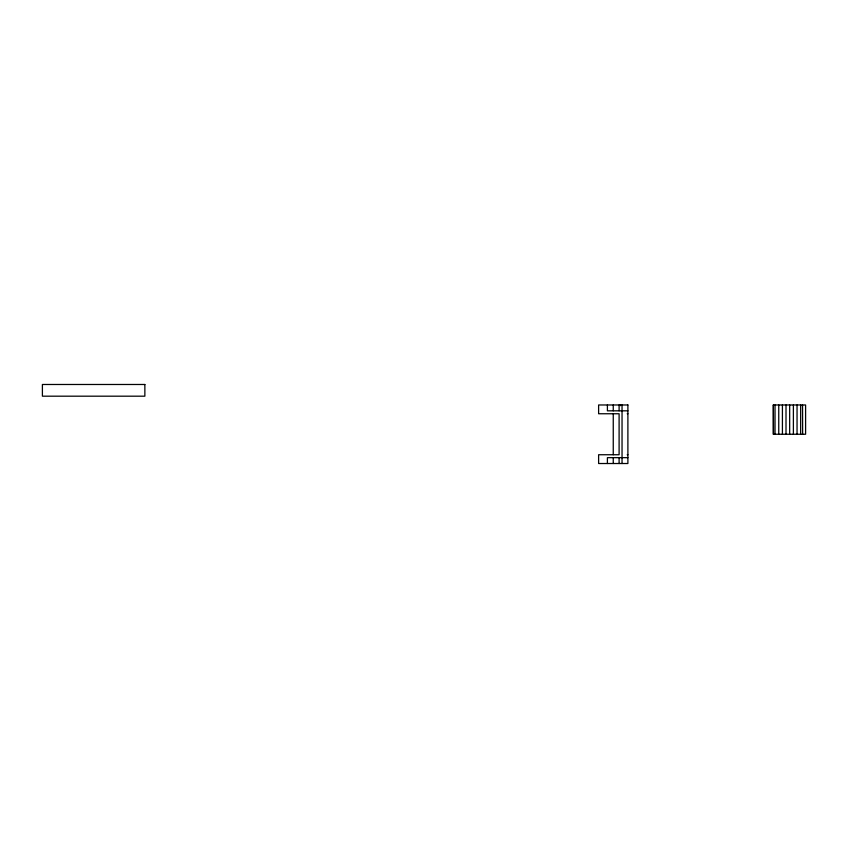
<?xml version="1.0" encoding="UTF-8"?>
<svg xmlns="http://www.w3.org/2000/svg" width="848" height="848" viewBox="0 0 848 848"><rect width="100%" height="100%" fill="white"/><g stroke="black" fill="none" stroke-linecap="round" stroke-linejoin="round"><path stroke-width="1.27" d="M773.281 404.973L805.6 404.973L805.6 434.25L773.281 434.25L773.355 404.973L773.503 434.25M627.891 410.824L607.401 410.824L607.401 404.973M627.234 413.75L627.891 413.75M627.234 454.74L627.891 454.74M627.891 457.666L607.401 457.666L607.401 463.517M802.547 404.973L802.632 434.25M800.65 404.973L800.65 434.25M797.046 404.973L797.046 434.25M793.389 404.973L793.389 434.25M789.668 404.973L789.668 434.25M786.011 404.973L786.011 434.25M782.418 404.973L782.418 434.25M778.75 404.973L778.75 434.25M775.03 404.973L775.03 434.25M622.04 404.973L622.04 463.517M620.577 404.973L620.577 405.704M619.104 404.973L619.104 410.824M619.104 457.666L619.104 463.517M613.252 404.973L613.252 410.824M613.252 413.75L613.252 454.74M613.252 457.666L613.252 463.517M144.86 384.483L42.4 384.483L42.4 396.186L144.86 396.186L144.86 384.483M627.891 404.973L598.614 404.973L598.614 413.75L619.104 413.75L619.104 454.74L598.614 454.74L598.614 463.517L627.891 463.517L627.891 404.973"/></g></svg>
